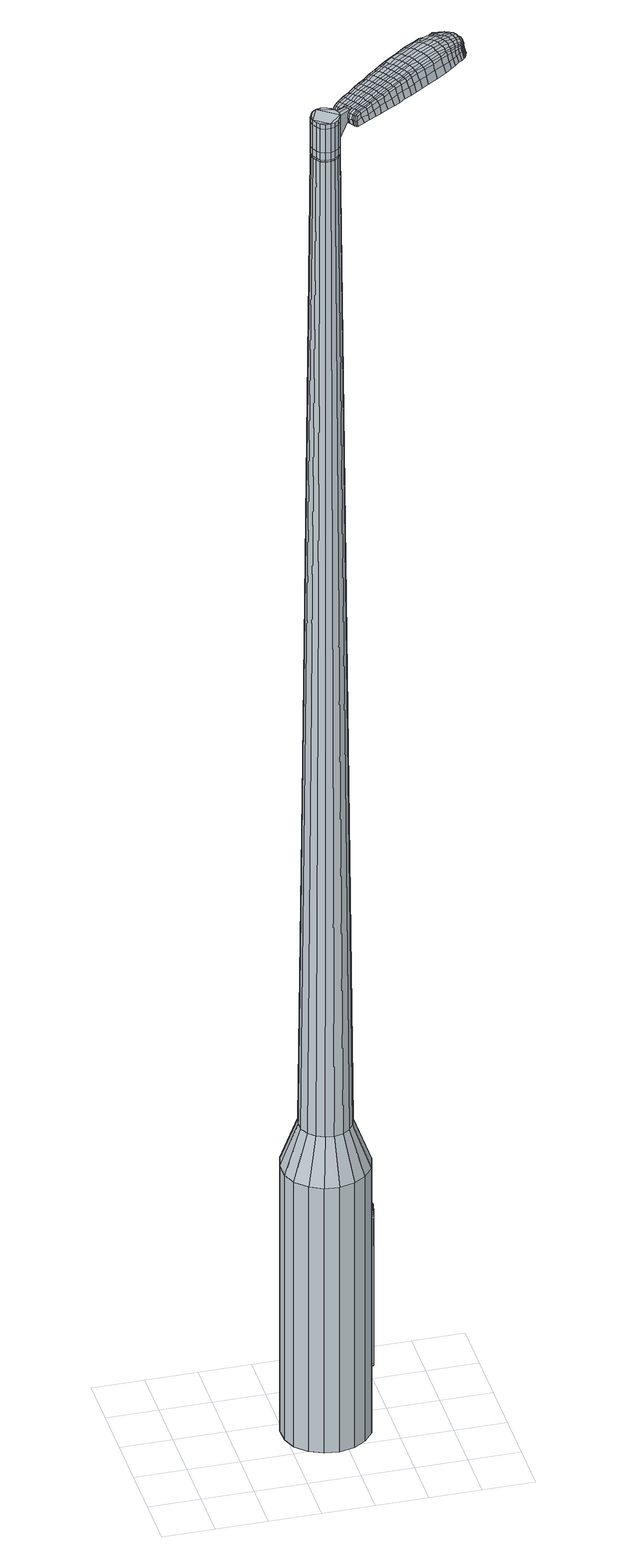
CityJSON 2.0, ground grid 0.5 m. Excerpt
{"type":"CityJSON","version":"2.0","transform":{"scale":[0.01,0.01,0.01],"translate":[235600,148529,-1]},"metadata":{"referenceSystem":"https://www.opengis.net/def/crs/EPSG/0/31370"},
"CityObjects":{
"object1":{"type":"GenericCityObject","attributes":{"cluster":121,"mean_distance_to_centroid":0.0353,"new_centroid_x":235601.38,"new_centroid_y":148529.82,"mean_distance_to_camera":6,"H1":52.69,"H2":35.49,"Z_final":111.3,"cluster2":-1,"proj_x":235603.1,"proj_y":148532.23,"id_line":62730,"bearing_l":303.59,"distance":2.97,"orientation":"left","G_obj":33.59},"geometry":[{"type":"MultiSurface","lod":"2","boundaries":[[[0,1,2,3]],[[1,4,5,2]],[[4,6,7,5]],[[6,8,9,7]],[[8,10,11,9]],[[10,12,13,11]],[[12,14,15,13]],[[14,16,17,15]],[[16,18,19,17]],[[18,20,21,19]],[[20,22,23,21]],[[22,24,25,23]],[[24,26,27,25]],[[26,28,29,27]],[[28,30,31,29]],[[30,32,33,31]],[[32,34,35,33]],[[34,0,3,35]],[[36,37,38,39]],[[38,40,41,42]],[[41,43,42]],[[42,44,45,46]],[[45,47,46]],[[46,48,49,50]],[[49,51,50]],[[42,46,50,38]],[[50,52,39,38]],[[53,36,39]],[[2,5,7,35]],[[7,9,11,15]],[[11,13,15]],[[15,17,19,23]],[[19,21,23]],[[23,25,27,31]],[[27,29,31]],[[15,23,31,7]],[[31,33,35,7]],[[3,2,35]],[[1,0,54,55]],[[0,34,56,54]],[[34,32,57,56]],[[32,30,58,57]],[[30,28,59,58]],[[28,26,60,59]],[[26,24,61,60]],[[24,22,62,61]],[[22,20,63,62]],[[20,18,64,63]],[[18,16,65,64]],[[16,14,66,65]],[[14,12,67,66]],[[12,10,68,67]],[[10,8,69,68]],[[8,6,70,69]],[[6,4,71,70]],[[4,1,55,71]],[[55,54,72,73]],[[54,56,74,72]],[[56,57,75,74]],[[57,58,76,75]],[[58,59,77,76]],[[59,60,78,77]],[[60,61,79,78]],[[61,62,80,79]],[[62,63,81,80]],[[63,64,82,81]],[[64,65,83,82]],[[65,66,84,83]],[[66,67,85,84]],[[67,68,86,85]],[[68,69,87,86]],[[69,70,88,87]],[[70,71,89,88]],[[71,55,73,89]],[[90,91,92,93]],[[94,95,91,90]],[[96,97,95,94]],[[98,99,97,96]],[[100,101,99,98]],[[102,103,101,100]],[[79,104,103,102]],[[105,106,104,79]],[[81,107,106,105]],[[82,108,107,81]],[[109,110,108,82]],[[111,112,110,109]],[[85,113,112,111]],[[114,115,113,85]],[[87,116,115,114]],[[117,118,116,87]],[[89,119,118,117]],[[93,92,119,89]],[[120,121,122,123]],[[124,120,123,125]],[[126,124,125,127]],[[128,126,127,129]],[[130,128,129,131]],[[132,130,131,133]],[[134,132,133,135]],[[136,134,135,137]],[[138,136,137,139]],[[140,138,139,141]],[[142,140,141,143]],[[144,142,143,145]],[[146,144,145,147]],[[148,146,147,149]],[[150,148,149,151]],[[152,150,151,153]],[[73,72,90,93]],[[72,74,94,90]],[[74,75,96,94]],[[75,76,98,96]],[[76,77,100,98]],[[77,78,102,100]],[[78,79,102]],[[80,105,79]],[[80,81,105]],[[83,109,82]],[[83,84,111,109]],[[84,85,111]],[[86,114,85]],[[86,87,114]],[[88,117,87]],[[88,89,117]],[[73,93,89]],[[154,155,92,91]],[[155,119,92]],[[156,118,119]],[[156,116,118]],[[157,115,116]],[[157,113,115]],[[158,112,113]],[[158,159,110,112]],[[159,108,110]],[[160,106,107]],[[160,104,106]],[[161,103,104]],[[161,162,101,103]],[[162,163,99,101]],[[163,164,97,99]],[[164,165,95,97]],[[165,154,91,95]],[[39,52,152,166]],[[155,154,167,153]],[[53,39,166,121]],[[154,165,122,167]],[[36,53,121,120]],[[165,164,123,122]],[[37,36,120,124]],[[164,163,125,123]],[[38,37,124,126]],[[163,162,127,125]],[[40,38,126,128]],[[162,161,129,127]],[[41,40,128,130]],[[161,104,131,129]],[[43,41,130,132]],[[104,160,133,131]],[[42,43,132,134]],[[160,107,135,133]],[[44,42,134,136]],[[107,108,137,135]],[[45,44,136,138]],[[108,159,139,137]],[[47,45,138,140]],[[159,158,141,139]],[[46,47,140,142]],[[158,113,143,141]],[[48,46,142,144]],[[113,157,145,143]],[[49,48,144,146]],[[157,116,147,145]],[[51,49,146,148]],[[116,156,149,147]],[[50,51,148,150]],[[156,119,151,149]],[[52,50,150,152]],[[119,155,153,151]],[[152,153,168,169]],[[153,167,170,168]],[[167,122,171,170]],[[122,121,172,171]],[[121,166,173,172]],[[166,152,169,173]],[[174,175,176,177]],[[178,174,177,179]],[[174,178,180,181]],[[175,174,181,182]],[[183,184,185,186]],[[187,183,186,188]],[[183,187,189,190]],[[184,183,190,191]],[[192,193,194,195]],[[196,192,195,197]],[[192,196,198,199]],[[193,192,199,200]],[[201,202,203,204]],[[205,201,204,206]],[[201,205,207,208]],[[202,201,208,209]],[[210,211,212,213]],[[214,210,213,215]],[[210,214,216,217]],[[211,210,217,218]],[[219,220,221,222]],[[223,219,222,224]],[[219,223,225,226]],[[220,219,226,227]],[[228,229,230,231]],[[220,228,231,221]],[[228,220,227,232]],[[229,228,232,233]],[[234,235,236,237]],[[229,234,237,230]],[[234,229,233,238]],[[235,234,238,239]],[[240,178,179,241]],[[235,240,241,236]],[[240,235,239,242]],[[178,240,242,180]],[[243,244,245,246]],[[247,243,246,248]],[[243,247,249,250]],[[244,243,250,251]],[[252,253,254,255]],[[244,252,255,245]],[[252,244,251,256]],[[253,252,256,257]],[[258,259,260,261]],[[253,258,261,254]],[[258,253,257,262]],[[259,258,262,263]],[[264,265,266,267]],[[259,264,267,260]],[[264,259,263,268]],[[265,264,268,269]],[[270,175,182,271]],[[265,270,271,266]],[[270,265,269,272]],[[175,270,272,176]],[[273,274,275,276]],[[277,273,276,278]],[[273,277,279,280]],[[274,273,280,281]],[[282,283,284,285]],[[274,282,285,275]],[[282,274,281,286]],[[283,282,286,287]],[[288,289,290,291]],[[283,288,291,284]],[[288,283,287,292]],[[289,288,292,293]],[[294,187,188,295]],[[289,294,295,290]],[[294,289,293,296]],[[187,294,296,189]],[[297,298,299,300]],[[301,297,300,302]],[[297,301,303,304]],[[298,297,304,305]],[[306,307,308,309]],[[298,306,309,299]],[[306,298,305,310]],[[307,306,310,311]],[[312,313,314,315]],[[307,312,315,308]],[[312,307,311,316]],[[313,312,316,317]],[[318,319,320,321]],[[313,318,321,314]],[[318,313,317,322]],[[319,318,322,323]],[[324,184,191,325]],[[319,324,325,320]],[[324,319,323,326]],[[184,324,326,185]],[[327,213,212,328]],[[329,327,328,330]],[[327,329,331,332]],[[213,327,332,215]],[[333,329,330,334]],[[335,333,334,336]],[[333,335,337,338]],[[329,333,338,331]],[[339,335,336,340]],[[341,339,340,342]],[[339,341,343,344]],[[335,339,344,337]],[[345,341,342,346]],[[347,345,346,348]],[[345,347,349,350]],[[341,345,350,343]],[[351,347,348,352]],[[202,351,352,203]],[[351,202,209,353]],[[347,351,353,349]],[[354,355,200,199]],[[356,354,199,198]],[[354,356,357,358]],[[355,354,358,359]],[[360,361,359,358]],[[362,360,358,357]],[[360,362,363,364]],[[361,360,364,365]],[[366,367,365,364]],[[368,366,364,363]],[[366,368,369,370]],[[367,366,370,371]],[[372,373,371,370]],[[374,372,370,369]],[[372,374,207,205]],[[373,372,205,206]],[[375,376,377,378]],[[277,375,378,279]],[[375,277,278,379]],[[376,375,379,380]],[[381,196,197,382]],[[376,381,382,377]],[[381,376,380,383]],[[196,381,383,198]],[[384,385,386,387]],[[223,384,387,225]],[[384,223,224,388]],[[385,384,388,389]],[[390,391,392,393]],[[385,390,393,386]],[[390,385,389,394]],[[391,390,394,395]],[[396,193,200,397]],[[391,396,397,392]],[[396,391,395,398]],[[193,396,398,194]],[[399,400,401,402]],[[181,399,402,182]],[[399,181,180,403]],[[400,399,403,404]],[[405,406,407,408]],[[400,405,408,401]],[[405,400,404,409]],[[406,405,409,410]],[[411,204,203,412]],[[406,411,412,407]],[[411,406,410,413]],[[204,411,413,206]],[[414,415,416,417]],[[186,414,417,188]],[[414,186,185,418]],[[415,414,418,419]],[[420,208,207,421]],[[415,420,421,416]],[[420,415,419,422]],[[208,420,422,209]],[[423,424,425,426]],[[301,423,426,303]],[[423,301,302,427]],[[424,423,427,428]],[[429,214,215,430]],[[424,429,430,425]],[[429,424,428,431]],[[214,429,431,216]],[[432,433,434,435]],[[247,432,435,249]],[[432,247,248,436]],[[433,432,436,437]],[[438,439,440,441]],[[433,438,441,434]],[[438,433,437,442]],[[439,438,442,443]],[[444,211,218,445]],[[439,444,445,440]],[[444,439,443,446]],[[211,444,446,212]],[[447,448,437,436]],[[246,447,436,248]],[[447,246,245,449]],[[448,447,449,450]],[[451,452,443,442]],[[448,451,442,437]],[[451,448,450,453]],[[452,451,453,454]],[[455,328,212,446]],[[452,455,446,443]],[[455,452,454,456]],[[328,455,456,330]],[[457,458,459,460]],[[304,457,460,305]],[[457,304,303,426]],[[458,457,426,425]],[[461,332,331,462]],[[458,461,462,459]],[[461,458,425,430]],[[332,461,430,215]],[[463,464,450,449]],[[255,463,449,245]],[[463,255,254,465]],[[464,463,465,466]],[[467,468,454,453]],[[464,467,453,450]],[[467,464,466,469]],[[468,467,469,470]],[[471,334,330,456]],[[468,471,456,454]],[[471,468,470,472]],[[334,471,472,336]],[[473,474,475,476]],[[310,473,476,311]],[[473,310,305,460]],[[474,473,460,459]],[[477,338,337,478]],[[474,477,478,475]],[[477,474,459,462]],[[338,477,462,331]],[[479,480,466,465]],[[261,479,465,254]],[[479,261,260,481]],[[480,479,481,482]],[[483,484,470,469]],[[480,483,469,466]],[[483,480,482,485]],[[484,483,485,486]],[[487,340,336,472]],[[484,487,472,470]],[[487,484,486,488]],[[340,487,488,342]],[[489,490,491,492]],[[316,489,492,317]],[[489,316,311,476]],[[490,489,476,475]],[[493,344,343,494]],[[490,493,494,491]],[[493,490,475,478]],[[344,493,478,337]],[[495,496,482,481]],[[267,495,481,260]],[[495,267,266,497]],[[496,495,497,498]],[[499,500,486,485]],[[496,499,485,482]],[[499,496,498,501]],[[500,499,501,502]],[[503,346,342,488]],[[500,503,488,486]],[[503,500,502,504]],[[346,503,504,348]],[[505,506,507,508]],[[322,505,508,323]],[[505,322,317,492]],[[506,505,492,491]],[[509,350,349,510]],[[506,509,510,507]],[[509,506,491,494]],[[350,509,494,343]],[[511,512,498,497]],[[271,511,497,266]],[[511,271,182,402]],[[512,511,402,401]],[[513,514,502,501]],[[512,513,501,498]],[[513,512,401,408]],[[514,513,408,407]],[[515,352,348,504]],[[514,515,504,502]],[[515,514,407,412]],[[352,515,412,203]],[[516,517,419,418]],[[326,516,418,185]],[[516,326,323,508]],[[517,516,508,507]],[[518,353,209,422]],[[517,518,422,419]],[[518,517,507,510]],[[353,518,510,349]],[[519,520,380,379]],[[276,519,379,278]],[[519,276,275,521]],[[520,519,521,522]],[[523,356,198,383]],[[520,523,383,380]],[[523,520,522,524]],[[356,523,524,357]],[[525,526,527,528]],[[226,525,528,227]],[[525,226,225,387]],[[526,525,387,386]],[[529,530,531,532]],[[526,529,532,527]],[[529,526,386,393]],[[530,529,393,392]],[[533,355,359,534]],[[530,533,534,531]],[[533,530,392,397]],[[355,533,397,200]],[[535,536,522,521]],[[285,535,521,275]],[[535,285,284,537]],[[536,535,537,538]],[[539,362,357,524]],[[536,539,524,522]],[[539,536,538,540]],[[362,539,540,363]],[[541,542,543,544]],[[232,541,544,233]],[[541,232,227,528]],[[542,541,528,527]],[[545,546,547,548]],[[542,545,548,543]],[[545,542,527,532]],[[546,545,532,531]],[[549,361,365,550]],[[546,549,550,547]],[[549,546,531,534]],[[361,549,534,359]],[[551,552,538,537]],[[291,551,537,284]],[[551,291,290,553]],[[552,551,553,554]],[[555,368,363,540]],[[552,555,540,538]],[[555,552,554,556]],[[368,555,556,369]],[[557,558,559,560]],[[238,557,560,239]],[[557,238,233,544]],[[558,557,544,543]],[[561,562,563,564]],[[558,561,564,559]],[[561,558,543,548]],[[562,561,548,547]],[[565,367,371,566]],[[562,565,566,563]],[[565,562,547,550]],[[367,565,550,365]],[[567,568,554,553]],[[295,567,553,290]],[[567,295,188,417]],[[568,567,417,416]],[[569,374,369,556]],[[568,569,556,554]],[[569,568,416,421]],[[374,569,421,207]],[[570,571,404,403]],[[242,570,403,180]],[[570,242,239,560]],[[571,570,560,559]],[[572,573,410,409]],[[571,572,409,404]],[[572,571,559,564]],[[573,572,564,563]],[[574,373,206,413]],[[573,574,413,410]],[[574,573,563,566]],[[373,574,566,371]],[[575,576,577,578]],[[578,577,579,580]],[[581,579,577,582]],[[582,577,576,583]],[[584,585,586,587]],[[587,586,588,589]],[[590,588,586,591]],[[591,586,585,592]],[[593,594,595,596]],[[596,595,597,598]],[[599,597,595,600]],[[600,595,594,601]],[[602,603,604,605]],[[605,604,606,607]],[[608,606,604,609]],[[609,604,603,610]],[[611,612,613,614]],[[614,613,615,616]],[[617,615,613,618]],[[618,613,612,619]],[[620,621,622,623]],[[623,622,624,625]],[[626,624,622,627]],[[627,622,621,628]],[[629,630,631,632]],[[632,631,621,620]],[[628,621,631,633]],[[633,631,630,634]],[[635,636,637,638]],[[638,637,630,629]],[[634,630,637,639]],[[639,637,636,640]],[[580,579,641,642]],[[642,641,636,635]],[[640,636,641,643]],[[643,641,579,581]],[[644,645,646,647]],[[647,646,648,649]],[[650,648,646,651]],[[651,646,645,652]],[[653,654,655,656]],[[656,655,645,644]],[[652,645,655,657]],[[657,655,654,658]],[[659,660,661,662]],[[662,661,654,653]],[[658,654,661,663]],[[663,661,660,664]],[[665,666,667,668]],[[668,667,660,659]],[[664,660,667,669]],[[669,667,666,670]],[[583,576,671,672]],[[672,671,666,665]],[[670,666,671,673]],[[673,671,576,575]],[[674,675,676,677]],[[677,676,678,679]],[[680,678,676,681]],[[681,676,675,682]],[[683,684,685,686]],[[686,685,675,674]],[[682,675,685,687]],[[687,685,684,688]],[[689,690,691,692]],[[692,691,684,683]],[[688,684,691,693]],[[693,691,690,694]],[[589,588,695,696]],[[696,695,690,689]],[[694,690,695,697]],[[697,695,588,590]],[[698,699,700,701]],[[701,700,702,703]],[[704,702,700,705]],[[705,700,699,706]],[[707,708,709,710]],[[710,709,699,698]],[[706,699,709,711]],[[711,709,708,712]],[[713,714,715,716]],[[716,715,708,707]],[[712,708,715,717]],[[717,715,714,718]],[[719,720,721,722]],[[722,721,714,713]],[[718,714,721,723]],[[723,721,720,724]],[[592,585,725,726]],[[726,725,720,719]],[[724,720,725,727]],[[727,725,585,584]],[[611,614,728,729]],[[729,728,730,731]],[[732,730,728,733]],[[733,728,614,616]],[[731,730,734,735]],[[735,734,736,737]],[[738,736,734,739]],[[739,734,730,732]],[[737,736,740,741]],[[741,740,742,743]],[[744,742,740,745]],[[745,740,736,738]],[[743,742,746,747]],[[747,746,748,749]],[[750,748,746,751]],[[751,746,742,744]],[[749,748,752,753]],[[753,752,603,602]],[[610,603,752,754]],[[754,752,748,750]],[[601,755,756,600]],[[600,756,757,599]],[[758,757,756,759]],[[759,756,755,760]],[[760,761,762,759]],[[759,762,763,758]],[[764,763,762,765]],[[765,762,761,766]],[[766,767,768,765]],[[765,768,769,764]],[[770,769,768,771]],[[771,768,767,772]],[[772,773,774,771]],[[771,774,775,770]],[[608,775,774,606]],[[606,774,773,607]],[[776,777,778,779]],[[779,778,678,680]],[[679,678,778,780]],[[780,778,777,781]],[[598,597,782,783]],[[783,782,777,776]],[[781,777,782,784]],[[784,782,597,599]],[[785,786,787,788]],[[788,787,624,626]],[[625,624,787,789]],[[789,787,786,790]],[[791,792,793,794]],[[794,793,786,785]],[[790,786,793,795]],[[795,793,792,796]],[[601,594,797,798]],[[798,797,792,791]],[[796,792,797,799]],[[799,797,594,593]],[[800,801,802,803]],[[803,802,582,583]],[[581,582,802,804]],[[804,802,801,805]],[[806,807,808,809]],[[809,808,801,800]],[[805,801,808,810]],[[810,808,807,811]],[[602,605,812,813]],[[813,812,807,806]],[[811,807,812,814]],[[814,812,605,607]],[[815,816,817,818]],[[818,817,587,589]],[[584,587,817,819]],[[819,817,816,820]],[[608,609,821,822]],[[822,821,816,815]],[[820,816,821,823]],[[823,821,609,610]],[[824,702,825]],[[825,702,704]],[[703,702,824,826]],[[616,615,827,828]],[[828,827,824,825]],[[826,824,827,829]],[[829,827,615,617]],[[830,831,832]],[[832,831,648,650]],[[649,648,831,833]],[[833,831,834]],[[835,836,837,838]],[[838,837,831,830]],[[834,831,837,839]],[[839,837,836,840]],[[619,612,841,842]],[[842,841,836,835]],[[840,836,841,843]],[[843,841,612,611]],[[834,844,845,833]],[[833,845,647,649]],[[644,647,845,846]],[[846,845,844,847]],[[840,848,849,839]],[[839,849,844,834]],[[847,844,849,850]],[[850,849,848,851]],[[611,729,852,843]],[[843,852,848,840]],[[851,848,852,853]],[[853,852,729,731]],[[854,855,856,857]],[[857,856,705,706]],[[704,705,856,825]],[[856,855,825]],[[732,733,858,859]],[[859,858,855,854]],[[825,855,858,828]],[[828,858,733,616]],[[847,860,861,846]],[[846,861,656,644]],[[653,656,861,862]],[[861,860,862]],[[851,863,864,850]],[[850,864,860,847]],[[862,860,864,865]],[[865,864,863,866]],[[731,735,867,853]],[[853,867,863,851]],[[866,863,867,868]],[[868,867,735,737]],[[869,870,871,872]],[[872,871,711,712]],[[706,711,871,857]],[[857,871,870,854]],[[738,739,873,874]],[[874,873,870,869]],[[854,870,873,859]],[[859,873,739,732]],[[875,876,862]],[[862,876,662,653]],[[659,662,876,877]],[[877,876,875,878]],[[866,879,880,865]],[[865,880,875,862]],[[878,875,880,881]],[[881,880,879,882]],[[737,741,883,868]],[[868,883,879,866]],[[882,879,883,884]],[[884,883,741,743]],[[885,886,887,888]],[[888,887,717,718]],[[712,717,887,872]],[[872,887,886,869]],[[744,745,889,890]],[[890,889,886,885]],[[869,886,889,874]],[[874,889,745,738]],[[878,891,892,877]],[[877,892,668,659]],[[665,668,892,893]],[[893,892,891,894]],[[882,895,896,881]],[[881,896,891,878]],[[894,891,896,897]],[[897,896,895,898]],[[743,747,899,884]],[[884,899,895,882]],[[898,895,899,900]],[[900,899,747,749]],[[901,902,903,904]],[[904,903,723,724]],[[718,723,903,888]],[[888,903,902,885]],[[750,751,905,906]],[[906,905,902,901]],[[885,902,905,890]],[[890,905,751,744]],[[894,907,908,893]],[[893,908,672,665]],[[583,672,908,803]],[[803,908,907,800]],[[898,909,910,897]],[[897,910,907,894]],[[800,907,910,809]],[[809,910,909,806]],[[749,753,911,900]],[[900,911,909,898]],[[806,909,911,813]],[[813,911,753,602]],[[820,912,913,819]],[[819,913,727,584]],[[724,727,913,904]],[[904,913,912,901]],[[610,754,914,823]],[[823,914,912,820]],[[901,912,914,906]],[[906,914,754,750]],[[781,915,916,780]],[[780,916,677,679]],[[674,677,916,917]],[[917,916,915,918]],[[599,757,919,784]],[[784,919,915,781]],[[918,915,919,920]],[[920,919,757,758]],[[921,922,923,924]],[[924,923,627,628]],[[626,627,923,788]],[[788,923,922,785]],[[925,926,927,928]],[[928,927,922,921]],[[785,922,927,794]],[[794,927,926,791]],[[760,755,929,930]],[[930,929,926,925]],[[791,926,929,798]],[[798,929,755,601]],[[918,931,932,917]],[[917,932,686,674]],[[683,686,932,933]],[[933,932,931,934]],[[758,763,935,920]],[[920,935,931,918]],[[934,931,935,936]],[[936,935,763,764]],[[937,938,939,940]],[[940,939,633,634]],[[628,633,939,924]],[[924,939,938,921]],[[941,942,943,944]],[[944,943,938,937]],[[921,938,943,928]],[[928,943,942,925]],[[766,761,945,946]],[[946,945,942,941]],[[925,942,945,930]],[[930,945,761,760]],[[934,947,948,933]],[[933,948,692,683]],[[689,692,948,949]],[[949,948,947,950]],[[764,769,951,936]],[[936,951,947,934]],[[950,947,951,952]],[[952,951,769,770]],[[953,954,955,956]],[[956,955,639,640]],[[634,639,955,940]],[[940,955,954,937]],[[957,958,959,960]],[[960,959,954,953]],[[937,954,959,944]],[[944,959,958,941]],[[772,767,961,962]],[[962,961,958,957]],[[941,958,961,946]],[[946,961,767,766]],[[950,963,964,949]],[[949,964,696,689]],[[589,696,964,818]],[[818,964,963,815]],[[770,775,965,952]],[[952,965,963,950]],[[815,963,965,822]],[[822,965,775,608]],[[805,966,967,804]],[[804,967,643,581]],[[640,643,967,956]],[[956,967,966,953]],[[811,968,969,810]],[[810,969,966,805]],[[953,966,969,960]],[[960,969,968,957]],[[607,773,970,814]],[[814,970,968,811]],[[957,968,970,962]],[[962,970,773,772]],[[575,578,177,176]],[[578,580,179,177]],[[590,591,190,189]],[[591,592,191,190]],[[593,596,195,194]],[[596,598,197,195]],[[617,618,217,216]],[[618,619,218,217]],[[620,623,222,221]],[[623,625,224,222]],[[629,632,231,230]],[[632,620,221,231]],[[635,638,237,236]],[[638,629,230,237]],[[580,642,241,179]],[[642,635,236,241]],[[650,651,250,249]],[[651,652,251,250]],[[652,657,256,251]],[[657,658,257,256]],[[658,663,262,257]],[[663,664,263,262]],[[664,669,268,263]],[[669,670,269,268]],[[670,673,272,269]],[[673,575,176,272]],[[680,681,280,279]],[[681,682,281,280]],[[682,687,286,281]],[[687,688,287,286]],[[688,693,292,287]],[[693,694,293,292]],[[694,697,296,293]],[[697,590,189,296]],[[698,701,300,299]],[[701,703,302,300]],[[707,710,309,308]],[[710,698,299,309]],[[713,716,315,314]],[[716,707,308,315]],[[719,722,321,320]],[[722,713,314,321]],[[592,726,325,191]],[[726,719,320,325]],[[776,779,378,377]],[[779,680,279,378]],[[598,783,382,197]],[[783,776,377,382]],[[625,789,388,224]],[[789,790,389,388]],[[790,795,394,389]],[[795,796,395,394]],[[796,799,398,395]],[[799,593,194,398]],[[703,427,302]],[[703,826,428,427]],[[826,829,431,428]],[[829,617,216,431]],[[830,832,435,434]],[[832,650,249,435]],[[835,838,441,440]],[[838,830,434,441]],[[619,842,445,218]],[[842,835,440,445]],[[971,972,973,974]],[[975,976,974,973]],[[977,978,979,980]],[[981,982,983,984]],[[972,985,986,973]],[[987,975,973,986]],[[988,977,980,989]],[[990,991,982,981]],[[985,992,993,986]],[[993,994,987,986]],[[995,988,989,996]],[[997,991,990,998]],[[992,999,1000,993]],[[1000,1001,994,993]],[[1002,995,996,1003]],[[1004,997,998,1005]],[[1006,1007,1008,1009]],[[1010,1011,1007,1006]],[[1010,1012,1013,1011]],[[1012,1014,1015,1013]],[[1016,1017,1018,1019]],[[1020,1021,1017,1016]],[[1022,1023,1021,1020]],[[1024,1025,1023,1022]],[[1019,1008,1007,1016]],[[1016,1007,1011,1020]],[[1011,1013,1022,1020]],[[1013,1015,1024,1022]],[[980,979,976,975]],[[989,980,975,987]],[[994,996,989,987]],[[1001,1003,996,994]],[[981,984,978,977]],[[990,981,977,988]],[[998,990,988,995]],[[1005,998,995,1002]],[[982,1006,1009,983]],[[991,1010,1006,982]],[[1012,1010,991,997]],[[1014,1012,997,1004]],[[1026,1027,1028,1029]],[[1028,1030,1031,1032]],[[1028,1032,1033,1034]],[[1028,1034,1029]],[[1035,1026,1029,1036]],[[1037,1036,1029,1038]],[[1039,1038,1029]],[[1040,1028,1027,1041]],[[1042,1040,1041,1043]],[[1044,1042,1043,1045]],[[1046,1044,1045,1047]],[[1048,1046,1047,1049]],[[1049,1050,1051,1052]],[[1049,1052,1053,1054]],[[1049,1054,1055,1056]],[[1055,1057,1058,1059]],[[1055,1059,1060,1061]],[[1055,1061,1056]],[[1049,1056,1048]],[[1062,1063,1027,1026]],[[1064,1065,1030,1028]],[[1066,1067,1039,1029]],[[1063,1068,1041,1027]],[[1069,1064,1028,1040]],[[1068,1070,1043,1041]],[[1071,1069,1040,1042]],[[1070,1072,1045,1043]],[[1073,1071,1042,1044]],[[1072,1074,1047,1045]],[[1075,1073,1044,1046]],[[1074,1076,1049,1047]],[[1077,1075,1046,1048]],[[1076,1078,1050,1049]],[[1079,1080,1057,1055]],[[1081,1077,1048,1056]],[[1051,1050,1078,1082]],[[1052,1051,1082,1083]],[[1053,1052,1083,1084]],[[1054,1053,1084,1085]],[[1055,1054,1085,1079]],[[1086,1062,1026,1035]],[[1087,1086,1035,1036]],[[1088,1087,1036,1037]],[[1089,1088,1037,1038]],[[1067,1089,1038,1039]],[[1031,1030,1065,1090]],[[1058,1057,1080,1091]],[[1032,1031,1090,1092]],[[1033,1032,1092,1093]],[[1034,1033,1093,1094]],[[1029,1034,1094,1066]],[[1059,1058,1091,1095]],[[1060,1059,1095,1096]],[[1061,1060,1096,1097]],[[1056,1061,1097,1081]]]}]}
},
"vertices":[
[174,108,384],[180,94,384],[180,94,96],[174,108,96],[181,80,384],[181,80,96],[177,65,384],[177,65,96],[168,54,384],[168,54,96],[156,46,384],[156,46,96],[141,42,384],[141,42,96],[127,44,384],[127,44,96],[114,50,384],[114,50,96],[103,61,384],[103,61,96],[98,74,384],[98,74,96],[97,89,384],[97,89,96],[101,103,384],[101,103,96],[110,115,384],[110,115,96],[122,123,384],[122,123,96],[136,127,384],[136,127,96],[151,125,384],[151,125,96],[164,118,384],[164,118,96],[143,97,1524],[138,98,1524],[133,97,1524],[150,92,1524],[129,94,1524],[127,90,1524],[126,81,1524],[125,86,1524],[128,77,1524],[131,73,1524],[140,71,1524],[135,71,1524],[144,72,1524],[148,75,1524],[152,83,1524],[151,78,1524],[152,87,1524],[147,95,1524],[160,98,429],[163,90,429],[154,105,429],[146,108,429],[137,109,429],[129,107,429],[121,103,429],[116,96,429],[114,87,429],[114,78,429],[118,70,429],[124,64,429],[132,60,429],[140,59,429],[149,61,429],[156,66,429],[161,73,429],[164,82,429],[150,92,1483],[152,87,1483],[147,95,1483],[143,97,1483],[138,98,1483],[133,97,1483],[129,94,1483],[127,90,1483],[125,86,1483],[126,81,1483],[128,77,1483],[131,73,1483],[135,71,1483],[140,71,1483],[144,72,1483],[148,75,1483],[151,78,1483],[152,83,1483],[149,91,1483],[149,91,1485],[151,87,1485],[151,87,1483],[146,95,1483],[146,95,1485],[142,97,1483],[142,97,1485],[138,97,1483],[138,97,1485],[134,96,1483],[134,96,1485],[130,94,1483],[130,94,1485],[127,90,1485],[126,86,1483],[126,86,1485],[126,81,1485],[128,77,1485],[131,74,1483],[131,74,1485],[135,72,1483],[135,72,1485],[140,71,1485],[144,73,1483],[144,73,1485],[148,75,1485],[150,79,1483],[150,79,1485],[152,83,1485],[143,97,1519],[147,95,1519],[147,95,1493],[143,97,1493],[138,98,1519],[138,98,1493],[133,97,1519],[133,97,1493],[129,94,1519],[129,94,1493],[127,90,1519],[127,90,1493],[125,86,1519],[125,86,1493],[126,81,1519],[126,81,1493],[128,77,1519],[128,77,1493],[131,73,1519],[131,73,1493],[135,71,1519],[135,71,1493],[140,71,1519],[140,71,1493],[144,72,1519],[144,72,1493],[148,75,1519],[148,75,1493],[151,78,1519],[151,78,1493],[152,83,1519],[152,83,1493],[152,87,1519],[152,87,1493],[150,92,1485],[152,87,1485],[151,78,1485],[144,72,1485],[135,71,1485],[131,73,1485],[125,86,1485],[129,94,1485],[133,97,1485],[138,98,1485],[143,97,1485],[147,95,1485],[150,92,1519],[150,92,1493],[167,99,1513],[167,99,1518],[165,102,1513],[164,105,1513],[164,105,1518],[165,102,1518],[238,127,1519],[232,123,1518],[234,123,1509],[240,126,1510],[245,131,1519],[247,131,1510],[244,132,1526],[236,128,1525],[230,124,1525],[217,159,1519],[211,155,1518],[211,153,1525],[217,157,1525],[224,164,1519],[224,162,1526],[224,166,1510],[217,161,1510],[211,157,1509],[288,185,1519],[290,182,1519],[291,182,1513],[288,186,1513],[285,188,1519],[285,188,1513],[283,187,1524],[286,184,1524],[288,181,1524],[226,144,1530],[220,140,1529],[222,137,1529],[228,141,1530],[234,149,1531],[236,146,1531],[231,152,1530],[224,147,1530],[218,143,1529],[159,99,1512],[160,97,1512],[161,98,1517],[160,100,1517],[157,102,1512],[158,102,1517],[158,102,1506],[160,100,1506],[161,97,1506],[287,161,1519],[284,159,1519],[286,158,1512],[288,160,1512],[288,162,1518],[290,162,1512],[287,163,1522],[286,162,1523],[283,159,1524],[280,155,1519],[276,152,1519],[278,151,1512],[282,155,1512],[279,156,1524],[275,153,1525],[271,148,1519],[265,144,1519],[267,143,1511],[273,148,1511],[270,149,1526],[263,145,1526],[255,138,1519],[257,137,1510],[254,138,1526],[174,90,1513],[181,93,1513],[180,94,1518],[173,90,1517],[169,87,1512],[170,88,1516],[170,87,1506],[176,89,1507],[182,93,1507],[187,97,1514],[194,101,1515],[192,101,1520],[186,98,1519],[189,97,1507],[195,100,1507],[200,105,1515],[207,108,1516],[205,109,1522],[199,105,1521],[202,104,1508],[209,108,1508],[213,112,1517],[219,116,1517],[218,116,1524],[212,113,1523],[215,111,1508],[221,115,1509],[226,119,1518],[224,120,1524],[228,119,1509],[268,191,1519],[265,189,1519],[265,188,1524],[268,190,1523],[270,192,1518],[270,191,1522],[270,193,1512],[268,193,1512],[265,191,1512],[260,187,1519],[255,184,1519],[255,183,1525],[261,186,1524],[260,189,1512],[255,186,1512],[250,181,1519],[243,177,1519],[243,175,1526],[250,180,1526],[250,183,1511],[244,179,1511],[234,171,1519],[234,169,1526],[234,173,1510],[158,115,1513],[164,119,1513],[164,121,1507],[158,116,1507],[153,111,1512],[154,112,1506],[155,111,1516],[158,114,1517],[164,118,1518],[170,124,1514],[176,128,1515],[176,130,1507],[170,126,1507],[170,122,1519],[176,127,1520],[182,133,1515],[188,137,1516],[188,139,1508],[182,135,1508],[182,131,1521],[188,136,1522],[194,142,1517],[199,146,1517],[200,148,1509],[194,144,1508],[194,140,1523],[200,144,1524],[205,151,1518],[206,153,1509],[205,149,1524],[164,103,1519],[166,101,1519],[171,107,1520],[172,105,1520],[169,109,1520],[163,105,1519],[177,111,1522],[178,109,1522],[183,115,1523],[185,113,1523],[181,118,1523],[175,114,1521],[189,119,1524],[191,117,1524],[195,123,1525],[197,121,1525],[194,126,1525],[187,122,1524],[202,128,1526],[203,125,1526],[208,132,1527],[209,129,1527],[206,135,1527],[200,130,1526],[214,136,1528],[216,133,1528],[212,139,1528],[284,182,1527],[286,179,1527],[281,185,1526],[277,183,1527],[280,180,1528],[282,177,1528],[275,176,1529],[277,173,1529],[272,179,1528],[266,176,1530],[269,172,1530],[271,169,1530],[263,168,1531],[265,165,1531],[260,172,1530],[252,167,1531],[255,163,1531],[257,160,1531],[244,156,1531],[246,153,1531],[242,159,1531],[272,192,1518],[275,192,1519],[276,193,1513],[272,193,1513],[271,191,1523],[274,190,1523],[280,190,1519],[280,191,1513],[279,189,1524],[289,165,1518],[290,167,1518],[289,167,1523],[288,164,1523],[291,164,1513],[292,167,1513],[291,171,1519],[292,175,1519],[290,174,1524],[290,170,1523],[292,171,1513],[292,175,1513],[291,178,1519],[290,178,1524],[292,179,1513],[235,129,1528],[234,130,1528],[228,127,1528],[229,125,1527],[243,133,1528],[242,135,1529],[233,133,1529],[231,136,1530],[225,132,1529],[227,129,1528],[241,138,1529],[239,140,1530],[230,138,1530],[223,134,1529],[237,143,1531],[218,156,1528],[219,154,1529],[226,159,1529],[225,161,1528],[212,152,1527],[213,150,1528],[221,151,1529],[229,156,1530],[215,146,1528],[152,109,1512],[153,108,1512],[155,108,1517],[154,109,1517],[153,110,1506],[154,109,1506],[155,105,1512],[156,105,1517],[156,106,1506],[167,87,1512],[166,88,1512],[167,88,1506],[168,87,1506],[168,88,1517],[167,89,1517],[165,90,1512],[163,92,1512],[164,93,1506],[166,90,1506],[166,91,1517],[164,93,1517],[162,95,1512],[163,95,1506],[163,95,1517],[172,91,1519],[171,92,1519],[179,95,1520],[178,96,1520],[170,94,1519],[169,96,1519],[176,98,1520],[175,100,1520],[167,98,1519],[174,102,1520],[158,112,1519],[159,111,1519],[165,115,1520],[164,117,1520],[161,108,1519],[167,112,1520],[185,99,1521],[184,100,1521],[191,102,1522],[190,104,1522],[183,102,1521],[181,104,1521],[189,106,1522],[188,108,1523],[180,107,1522],[186,111,1523],[170,121,1521],[171,119,1521],[177,124,1522],[176,126,1522],[173,117,1521],[179,121,1522],[198,106,1523],[197,108,1523],[204,110,1524],[203,112,1524],[195,110,1523],[194,112,1524],[202,114,1525],[200,116,1525],[192,115,1524],[199,119,1525],[182,130,1523],[183,128,1523],[189,133,1524],[188,134,1524],[185,125,1524],[191,129,1525],[211,114,1525],[209,115,1525],[217,118,1526],[216,119,1526],[208,118,1526],[206,120,1526],[214,121,1527],[213,124,1527],[205,123,1526],[211,127,1527],[194,139,1525],[195,137,1525],[201,141,1526],[200,143,1526],[197,134,1526],[203,138,1527],[223,121,1527],[222,123,1527],[221,125,1527],[219,128,1528],[217,130,1528],[206,147,1527],[207,145,1527],[209,142,1528],[270,189,1525],[272,189,1525],[266,188,1526],[269,187,1526],[277,187,1526],[273,185,1527],[286,163,1525],[287,166,1525],[284,163,1526],[283,161,1525],[288,169,1525],[288,172,1526],[284,170,1527],[284,166,1526],[287,176,1526],[284,173,1527],[262,185,1526],[264,184,1527],[257,182,1527],[259,181,1528],[268,182,1528],[262,179,1529],[279,158,1526],[280,160,1527],[275,156,1528],[274,154,1527],[280,163,1527],[279,166,1528],[274,163,1529],[274,159,1528],[278,170,1528],[272,166,1530],[251,179,1528],[253,177,1529],[244,174,1528],[246,173,1529],[257,175,1529],[249,170,1530],[269,151,1528],[269,153,1528],[262,148,1529],[263,146,1528],[269,155,1529],[268,159,1530],[260,154,1530],[261,151,1530],[266,162,1530],[259,157,1531],[235,168,1529],[236,166,1529],[239,163,1530],[253,140,1528],[252,141,1529],[251,144,1530],[250,147,1530],[248,150,1531],[233,124,1509],[231,125,1518],[237,128,1518],[239,128,1509],[244,133,1519],[246,132,1510],[243,134,1525],[235,129,1525],[229,126,1525],[212,152,1525],[212,153,1518],[218,157,1518],[218,156,1525],[225,162,1519],[225,161,1525],[225,164,1510],[218,159,1509],[213,155,1509],[289,181,1513],[288,181,1519],[286,184,1519],[287,184,1513],[283,186,1519],[284,187,1513],[282,185,1524],[285,183,1524],[287,180,1524],[222,137,1528],[220,140,1528],[226,144,1529],[228,141,1529],[234,149,1529],[236,146,1529],[232,152,1529],[224,147,1529],[218,143,1528],[163,99,1516],[162,98,1512],[161,100,1512],[162,101,1516],[159,103,1512],[160,103,1516],[160,104,1506],[162,101,1506],[163,99,1506],[284,159,1512],[283,160,1519],[285,162,1518],[287,161,1512],[287,164,1518],[288,163,1512],[286,164,1522],[284,163,1523],[282,161,1523],[276,153,1512],[275,153,1519],[279,157,1519],[281,156,1512],[278,158,1524],[273,154,1525],[265,145,1511],[264,146,1519],[270,150,1519],[272,149,1511],[269,151,1525],[262,146,1526],[254,139,1519],[256,139,1510],[253,140,1526],[179,96,1518],[180,95,1513],[173,91,1513],[172,92,1517],[169,89,1512],[169,90,1515],[170,89,1506],[175,91,1506],[181,95,1507],[192,103,1520],[193,103,1514],[186,99,1514],[185,99,1519],[188,98,1507],[195,102,1507],[204,111,1522],[206,110,1516],[199,106,1515],[198,107,1521],[201,106,1508],[208,110,1508],[217,118,1523],[219,117,1517],[212,114,1516],[211,114,1522],[214,113,1508],[220,117,1508],[225,121,1517],[223,122,1524],[227,121,1509],[266,186,1523],[265,188,1519],[268,189,1518],[269,188,1523],[270,190,1518],[270,189,1522],[270,191,1512],[268,191,1512],[265,189,1512],[256,181,1525],[256,183,1519],[261,185,1519],[261,184,1524],[261,187,1512],[256,184,1512],[244,174,1526],[244,175,1519],[251,180,1519],[251,178,1525],[251,181,1511],[245,177,1511],[235,169,1519],[235,167,1526],[235,171,1510],[165,119,1507],[165,118,1513],[159,113,1513],[159,115,1506],[155,110,1512],[155,111,1506],[156,110,1515],[159,112,1517],[165,117,1518],[177,129,1507],[177,127,1514],[171,122,1514],[171,124,1507],[171,121,1519],[177,125,1520],[189,138,1508],[189,136,1516],[183,131,1515],[183,133,1508],[183,130,1521],[189,134,1522],[201,147,1508],[201,145,1517],[195,140,1516],[195,142,1508],[195,139,1522],[201,143,1523],[207,149,1517],[207,151,1509],[207,147,1524],[165,103,1518],[167,101,1518],[171,107,1519],[173,105,1519],[170,110,1519],[164,106,1518],[177,111,1520],[179,109,1520],[184,115,1521],[185,113,1521],[182,118,1521],[176,114,1520],[190,120,1523],[191,117,1523],[196,124,1524],[197,121,1524],[194,126,1524],[188,122,1523],[202,128,1525],[204,125,1525],[208,132,1526],[210,129,1526],[206,135,1526],[200,130,1525],[214,136,1527],[216,133,1527],[212,139,1527],[285,179,1526],[283,182,1526],[280,184,1525],[277,182,1526],[280,179,1526],[281,177,1526],[276,173,1528],[274,176,1528],[272,179,1527],[266,175,1528],[268,172,1529],[270,169,1529],[264,165,1530],[262,168,1530],[260,171,1529],[253,166,1530],[255,163,1530],[257,160,1530],[246,153,1530],[244,156,1530],[242,159,1530],[275,191,1513],[275,190,1518],[272,190,1518],[272,191,1512],[271,189,1523],[274,188,1523],[279,188,1519],[279,189,1513],[278,187,1523],[287,167,1523],[288,167,1518],[288,165,1518],[286,165,1523],[289,165,1512],[290,167,1512],[288,174,1523],[289,174,1519],[289,171,1519],[288,170,1523],[290,171,1513],[290,175,1513],[289,178,1519],[288,177,1524],[290,178,1513],[228,127,1527],[234,131,1527],[235,130,1527],[229,126,1526],[242,135,1527],[242,136,1528],[225,132,1528],[231,136,1528],[233,133,1528],[227,130,1527],[240,138,1528],[239,141,1529],[230,139,1529],[224,135,1528],[237,144,1529],[227,159,1528],[220,154,1527],[219,155,1527],[226,160,1527],[213,151,1526],[214,149,1527],[222,150,1528],[229,155,1528],[216,146,1527],[155,109,1512],[156,109,1516],[156,110,1506],[157,106,1512],[158,106,1516],[158,107,1506],[169,89,1506],[168,89,1512],[169,88,1506],[169,90,1516],[168,90,1516],[166,94,1506],[165,94,1512],[167,91,1512],[168,91,1506],[167,92,1516],[166,94,1516],[164,96,1512],[165,96,1506],[164,97,1516],[172,93,1518],[172,92,1518],[178,96,1519],[178,97,1519],[169,97,1518],[171,95,1518],[177,99,1519],[175,101,1519],[168,99,1518],[174,103,1519],[166,115,1519],[160,111,1518],[159,112,1518],[165,116,1519],[162,109,1518],[168,113,1519],[184,101,1520],[185,100,1520],[191,104,1521],[182,105,1520],[183,102,1520],[189,106,1521],[188,109,1521],[180,107,1520],[187,111,1521],[178,124,1521],[172,120,1520],[171,121,1520],[177,125,1521],[174,117,1520],[180,121,1521],[197,108,1522],[198,108,1522],[204,111,1523],[203,112,1523],[194,113,1522],[196,110,1522],[202,114,1523],[201,117,1524],[193,115,1523],[199,119,1524],[190,133,1523],[184,128,1522],[183,129,1522],[189,134,1523],[186,125,1522],[192,130,1523],[210,116,1524],[210,115,1524],[216,119,1525],[216,120,1525],[207,121,1525],[208,118,1524],[215,122,1525],[213,124,1526],[205,123,1525],[211,127,1526],[202,141,1525],[196,137,1524],[195,138,1524],[201,142,1525],[198,134,1524],[204,138,1525],[222,124,1526],[223,123,1526],[219,128,1527],[221,126,1526],[218,131,1527],[208,145,1526],[207,146,1526],[210,142,1526],[272,187,1524],[270,188,1524],[267,186,1525],[269,186,1525],[276,186,1525],[273,184,1525],[283,164,1525],[285,166,1524],[285,164,1524],[282,162,1525],[283,170,1526],[286,172,1525],[286,169,1524],[283,167,1525],[286,176,1525],[283,173,1526],[264,183,1526],[262,184,1526],[257,181,1526],[259,180,1527],[268,181,1526],[262,178,1527],[274,157,1527],[279,160,1526],[278,159,1526],[273,155,1526],[273,163,1528],[278,167,1527],[279,163,1526],[273,160,1527],[278,170,1527],[272,166,1528],[253,177,1527],[252,177,1527],[245,173,1527],[247,172,1528],[257,174,1528],[250,169,1529],[262,149,1528],[268,153,1527],[268,152,1527],[262,147,1527],[260,154,1529],[267,159,1529],[268,156,1528],[261,151,1528],[266,162,1529],[259,157,1530],[237,165,1528],[235,167,1528],[239,162,1529],[252,142,1528],[252,141,1528],[249,148,1529],[251,145,1529],[248,150,1530],[170,88,1508],[166,94,1508],[194,111,1509],[198,104,1509],[212,122,1510],[217,115,1510],[246,144,1512],[251,136,1512],[236,126,1511],[230,134,1511],[261,154,1513],[271,161,1514],[276,154,1514],[266,146,1513],[162,100,1508],[189,118,1509],[207,130,1510],[240,151,1512],[225,141,1511],[255,161,1513],[267,169,1514],[159,105,1508],[185,124,1509],[203,137,1510],[235,159,1512],[220,149,1511],[262,176,1514],[250,169,1513],[155,111,1508],[181,131,1509],[198,144,1510],[230,167,1512],[215,157,1511],[257,184,1514],[245,177,1513],[282,169,1514],[286,173,1514],[290,167,1514],[287,162,1514],[278,176,1514],[282,179,1514],[273,183,1514],[278,185,1514],[268,190,1514],[274,191,1514],[288,178,1515],[289,182,1515],[289,181,1515],[290,174,1515],[286,182,1515],[288,183,1515],[283,185,1515],[288,184,1515],[281,189,1515],[287,185,1515],[133,127,334],[137,128,334],[137,128,165],[123,125,171],[133,127,165],[129,126,165],[127,126,166],[125,125,167],[123,125,169],[129,126,334],[127,126,333],[125,125,332],[123,125,331],[123,125,328],[152,126,165],[152,126,334],[165,119,165],[165,119,334],[175,108,165],[175,108,334],[181,95,165],[181,95,334],[182,80,165],[182,80,334],[181,76,334],[180,72,334],[180,69,333],[179,67,332],[179,66,331],[179,66,328],[181,76,165],[179,66,171],[179,66,169],[179,67,167],[180,69,166],[180,72,165],[134,124,334],[137,125,334],[137,125,165],[134,124,165],[124,122,171],[124,122,328],[151,123,334],[151,123,165],[163,117,334],[163,117,165],[173,107,334],[173,107,165],[179,94,334],[179,94,165],[180,80,334],[180,80,165],[179,76,334],[176,67,328],[176,67,171],[179,76,165],[178,73,334],[177,70,333],[176,68,332],[176,67,331],[130,123,334],[127,123,333],[125,122,332],[124,122,331],[130,123,165],[176,67,169],[127,123,166],[125,122,167],[124,122,169],[176,68,167],[177,70,166],[178,73,165]
]}
